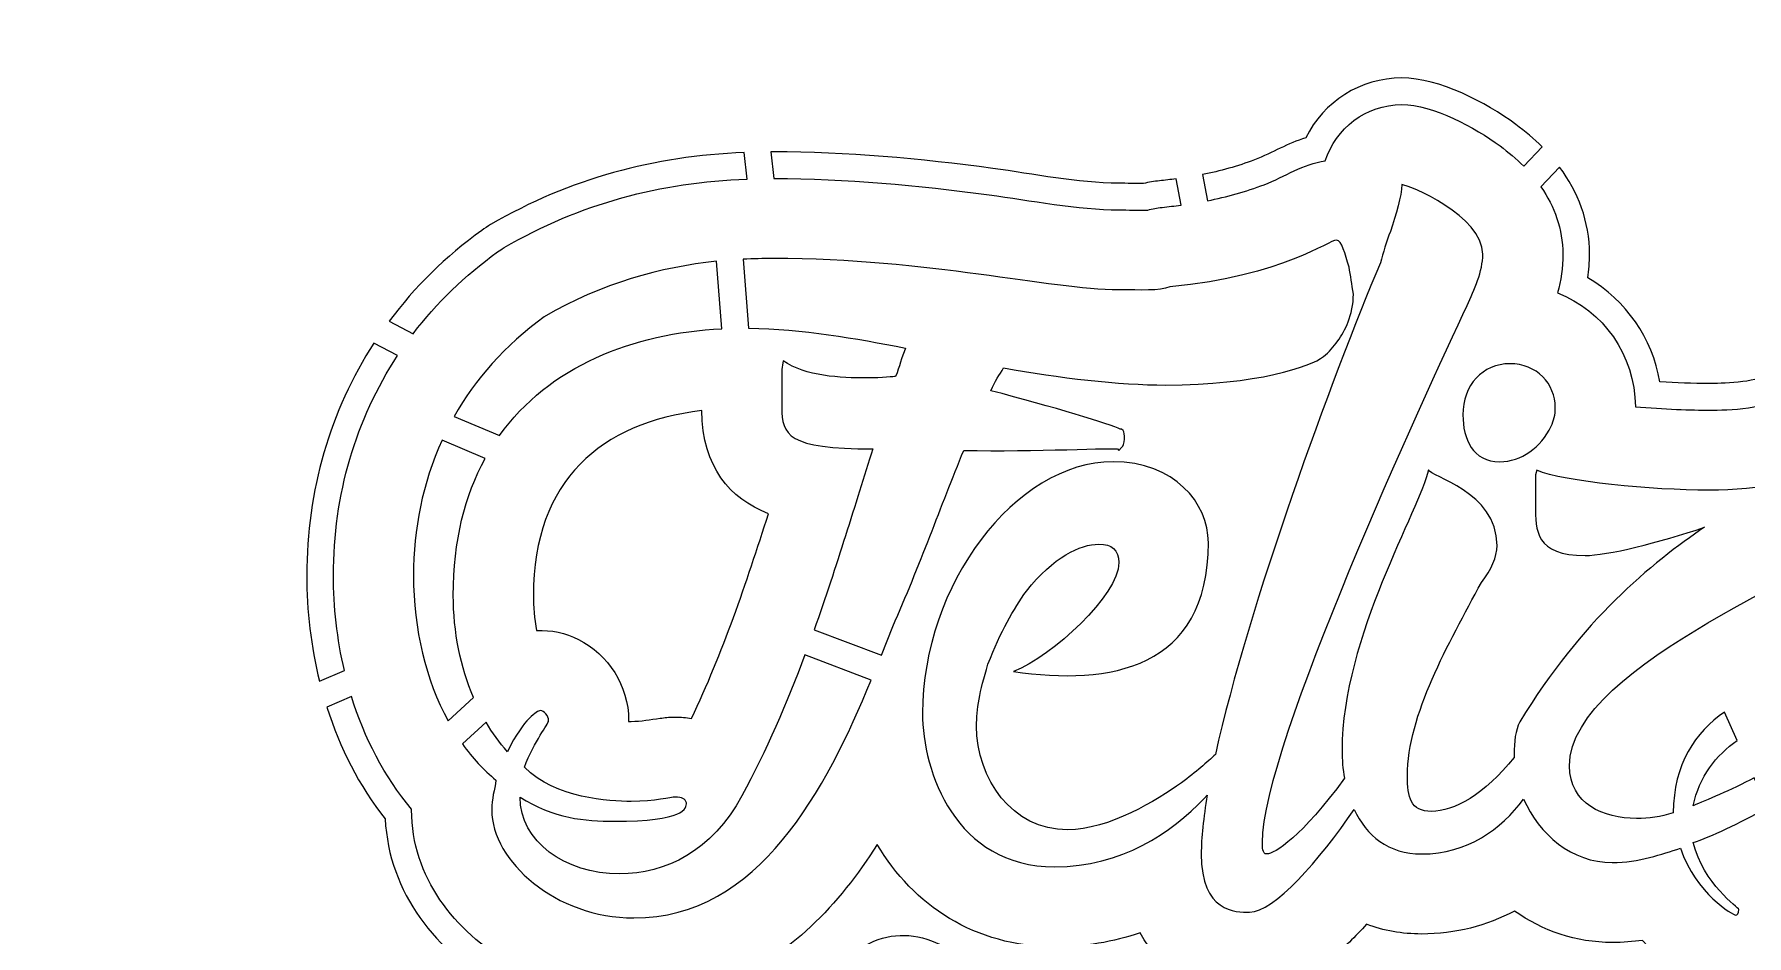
# Model space of a CAD drawing. Header units: millimetres. Extents: x -1983 to 1983, y -412 to 412.
# Drawn here: x 1390.9 to 1455, y -196.8 to -163 of the extents above; entities that cross this region are included whole.
import ezdxf

# ---------------------------------------------------------------- set-up
doc = ezdxf.new("R2010")
doc.units = ezdxf.units.MM
doc.header["$MEASUREMENT"] = 0
doc.layers.add('Camada 1', color=7, linetype='Continuous')

msp = doc.modelspace()

# ---------------------------------------------------------------- linework, layer by layer
at = {"layer": 'Camada 1', "color": 250, "lineweight": 20}
for points, knots in [([(1433.074, -108.0343), (1424.0816, -108.0343), (1416.7919, -115.226), (1416.7919, -124.0975), (1416.7919, -124.0975), (1416.7919, -125.5356), (1416.9846, -126.9291), (1417.3439, -128.2554), (1417.3439, -128.2554), (1410.0658, -130.6872), (1403.8304, -135.0171), (1398.0817, -141.4323), (1398.0817, -141.4323), (1394.6758, -145.233), (1391.9475, -149.5712), (1390.0643, -154.3727), (1390.0643, -154.3727), (1385.8129, -165.2129), (1387.9334, -174.5885), (1386.3295, -187.1946), (1386.3295, -187.1946), (1384.533, -201.3146), (1377.3757, -216.6625), (1368.9545, -228.1347), (1368.9545, -228.1347), (1365.7811, -232.4579), (1362.1938, -236.4984), (1358.074, -240.2083), (1358.074, -240.2083), (1358.074, -240.2083), (1359.3561, -251.8446), (1359.3561, -251.8446), (1359.3561, -251.8446), (1359.3561, -251.8446), (1416.6638, -251.8446), (1416.6638, -251.8446), (1416.6638, -251.8446), (1416.6638, -260.786), (1424.0109, -268.0343), (1433.074, -268.0343), (1433.074, -268.0343), (1442.1371, -268.0343), (1449.4842, -260.786), (1449.4842, -251.8446), (1449.4842, -251.8446), (1449.4842, -251.8446), (1506.7919, -251.8446), (1506.7919, -251.8446), (1506.7919, -251.8446), (1506.7919, -251.8446), (1508.074, -240.2083), (1508.074, -240.2083), (1508.074, -240.2083), (1503.9542, -236.4984), (1500.3669, -232.4579), (1497.1935, -228.1347), (1497.1935, -228.1347), (1488.7723, -216.6625), (1481.615, -201.3146), (1479.8185, -187.1946), (1479.8185, -187.1946), (1478.2146, -174.5885), (1480.3351, -165.2129), (1476.0837, -154.3727), (1476.0837, -154.3727), (1474.2005, -149.5712), (1471.4722, -145.233), (1468.0663, -141.4323), (1468.0663, -141.4323), (1462.3176, -135.0171), (1456.0822, -130.6872), (1448.8041, -128.2554), (1448.8041, -128.2554), (1449.1634, -126.9291), (1449.3561, -125.5356), (1449.3561, -124.0975), (1449.3561, -124.0975), (1449.3561, -115.226), (1442.0664, -108.0343), (1433.074, -108.0343)], [0, 0, 0, 0, 0.047619, 0.047619, 0.047619, 0.047619, 0.0952381, 0.0952381, 0.0952381, 0.0952381, 0.1428571, 0.1428571, 0.1428571, 0.1428571, 0.1904762, 0.1904762, 0.1904762, 0.1904762, 0.2380952, 0.2380952, 0.2380952, 0.2380952, 0.2857143, 0.2857143, 0.2857143, 0.2857143, 0.3333333, 0.3333333, 0.3333333, 0.3333333, 0.3809524, 0.3809524, 0.3809524, 0.3809524, 0.4285714, 0.4285714, 0.4285714, 0.4285714, 0.4761905, 0.4761905, 0.4761905, 0.4761905, 0.5238095, 0.5238095, 0.5238095, 0.5238095, 0.5714286, 0.5714286, 0.5714286, 0.5714286, 0.6190476, 0.6190476, 0.6190476, 0.6190476, 0.6666667, 0.6666667, 0.6666667, 0.6666667, 0.7142857, 0.7142857, 0.7142857, 0.7142857, 0.7619048, 0.7619048, 0.7619048, 0.7619048, 0.8095238, 0.8095238, 0.8095238, 0.8095238, 0.8571429, 0.8571429, 0.8571429, 0.8571429, 0.9047619, 0.9047619, 0.9047619, 0.9047619, 1, 1, 1, 1]), ([(1438.5181, -166.8726), (1439.1804, -165.518), (1440.5684, -164.6258), (1442.1128, -164.6258), (1442.1128, -164.6258), (1443.5297, -164.6258), (1445.2631, -165.5404), (1446.388, -166.3676), (1446.388, -166.3676), (1446.7394, -166.6261), (1447.0701, -166.908), (1447.372, -167.2121), (1447.372, -167.2121), (1447.372, -167.2121), (1446.6842, -167.9382), (1446.6842, -167.9382), (1446.6842, -167.9382), (1446.4118, -167.6614), (1446.1122, -167.4062), (1445.7955, -167.1732), (1445.7955, -167.1732), (1444.866, -166.4897), (1443.2918, -165.6258), (1442.1128, -165.6258), (1442.1128, -165.6258), (1440.7711, -165.6258), (1439.6302, -166.5144), (1439.2487, -167.7332), (1439.2487, -167.7332), (1438.408, -167.8537), (1437.7525, -168.317), (1436.9552, -168.6274), (1436.9552, -168.6274), (1436.2749, -168.8922), (1435.5567, -169.0872), (1434.8294, -169.23), (1434.8294, -169.23), (1434.8294, -169.23), (1434.6424, -168.2482), (1434.6424, -168.2482), (1434.6424, -168.2482), (1435.3095, -168.117), (1435.9677, -167.9387), (1436.5924, -167.6955), (1436.5924, -167.6955), (1437.2981, -167.4208), (1437.8339, -167.0762), (1438.5181, -166.8726)], [0, 0, 0, 0, 0.0769231, 0.0769231, 0.0769231, 0.0769231, 0.1538462, 0.1538462, 0.1538462, 0.1538462, 0.2307692, 0.2307692, 0.2307692, 0.2307692, 0.3076923, 0.3076923, 0.3076923, 0.3076923, 0.3846154, 0.3846154, 0.3846154, 0.3846154, 0.4615385, 0.4615385, 0.4615385, 0.4615385, 0.5384615, 0.5384615, 0.5384615, 0.5384615, 0.6153846, 0.6153846, 0.6153846, 0.6153846, 0.6923077, 0.6923077, 0.6923077, 0.6923077, 0.7692308, 0.7692308, 0.7692308, 0.7692308, 0.8461538, 0.8461538, 0.8461538, 0.8461538, 1, 1, 1, 1]), ([(1417.4742, -167.4191), (1417.4742, -167.4191), (1417.5806, -168.4155), (1417.5806, -168.4155), (1417.5806, -168.4155), (1414.3355, -168.543), (1411.3432, -169.3195), (1408.4756, -170.9878), (1408.4756, -170.9878), (1408.3855, -171.0403), (1408.311, -171.0888), (1408.2265, -171.1498), (1408.2265, -171.1498), (1406.9982, -172.0379), (1405.9425, -173.0688), (1405.0698, -174.2133), (1405.0698, -174.2133), (1405.0698, -174.2133), (1404.1731, -173.742), (1404.1731, -173.742), (1404.1731, -173.742), (1405.124, -172.4662), (1406.2843, -171.3201), (1407.6406, -170.3394), (1407.6406, -170.3394), (1407.7481, -170.2617), (1407.858, -170.1902), (1407.9727, -170.1234), (1407.9727, -170.1234), (1410.958, -168.3866), (1414.0906, -167.5617), (1417.4742, -167.4191)], [0, 0, 0, 0, 0.1111111, 0.1111111, 0.1111111, 0.1111111, 0.2222222, 0.2222222, 0.2222222, 0.2222222, 0.3333333, 0.3333333, 0.3333333, 0.3333333, 0.4444444, 0.4444444, 0.4444444, 0.4444444, 0.5555556, 0.5555556, 0.5555556, 0.5555556, 0.6666667, 0.6666667, 0.6666667, 0.6666667, 0.7777778, 0.7777778, 0.7777778, 0.7777778, 1, 1, 1, 1]), ([(1426.7884, -168.0182), (1428.3168, -168.2239), (1429.972, -168.5686), (1431.5099, -168.5686), (1431.5099, -168.5686), (1431.8146, -168.5686), (1432.1343, -168.5963), (1432.4396, -168.5849), (1432.4396, -168.5849), (1432.6336, -168.5353), (1432.8295, -168.5019), (1433.03, -168.4819), (1433.03, -168.4819), (1433.2375, -168.4611), (1433.4461, -168.4372), (1433.6551, -168.4094), (1433.6551, -168.4094), (1433.6551, -168.4094), (1433.8424, -169.393), (1433.8424, -169.393), (1433.8424, -169.393), (1433.6039, -169.4255), (1433.3661, -169.4532), (1433.1295, -169.4769), (1433.1295, -169.4769), (1432.9397, -169.4959), (1432.7708, -169.5277), (1432.599, -169.5779), (1432.599, -169.5779), (1432.2639, -169.6002), (1431.8373, -169.5686), (1431.5099, -169.5686), (1431.5099, -169.5686), (1430.0051, -169.5686), (1428.1618, -169.212), (1426.6551, -169.0093), (1426.6551, -169.0093), (1423.9637, -168.6472), (1421.3036, -168.3977), (1418.5844, -168.3964), (1418.5844, -168.3964), (1418.5844, -168.3964), (1418.4776, -167.3967), (1418.4776, -167.3967), (1418.4776, -167.3967), (1418.4776, -167.3967), (1418.5626, -167.3964), (1418.5626, -167.3964), (1418.5626, -167.3964), (1421.3198, -167.3964), (1424.0582, -167.6509), (1426.7884, -168.0182)], [0, 0, 0, 0, 0.0714286, 0.0714286, 0.0714286, 0.0714286, 0.1428571, 0.1428571, 0.1428571, 0.1428571, 0.2142857, 0.2142857, 0.2142857, 0.2142857, 0.2857143, 0.2857143, 0.2857143, 0.2857143, 0.3571429, 0.3571429, 0.3571429, 0.3571429, 0.4285714, 0.4285714, 0.4285714, 0.4285714, 0.5, 0.5, 0.5, 0.5, 0.5714286, 0.5714286, 0.5714286, 0.5714286, 0.6428571, 0.6428571, 0.6428571, 0.6428571, 0.7142857, 0.7142857, 0.7142857, 0.7142857, 0.7857143, 0.7857143, 0.7857143, 0.7857143, 0.8571429, 0.8571429, 0.8571429, 0.8571429, 1, 1, 1, 1]), ([(1453.6215, -176.0812), (1454.0234, -176.0812), (1455.4488, -176.0482), (1455.7481, -175.761), (1455.7481, -175.761), (1456.8108, -174.6982), (1458.297, -174.3254), (1459.7355, -174.7609), (1459.7355, -174.7609), (1459.7355, -174.7609), (1459.7535, -174.7665), (1459.7535, -174.7665), (1459.7535, -174.7665), (1459.7535, -174.7665), (1459.404, -175.7057), (1459.404, -175.7057), (1459.404, -175.7057), (1458.3309, -175.3963), (1457.2477, -175.6755), (1456.4552, -176.4681), (1456.4552, -176.4681), (1455.8752, -177.0481), (1454.3735, -177.0812), (1453.6215, -177.0812), (1453.6215, -177.0812), (1452.9999, -177.0812), (1451.9214, -177.0428), (1450.867, -176.9559), (1450.867, -176.9559), (1450.853, -174.9878), (1449.6558, -173.3586), (1447.9525, -172.6794), (1447.9525, -172.6794), (1448.0758, -172.2187), (1448.1498, -171.7431), (1448.1498, -171.2365), (1448.1498, -171.2365), (1448.1498, -170.2854), (1447.8353, -169.4415), (1447.329, -168.7116), (1447.329, -168.7116), (1447.329, -168.7116), (1448.0289, -167.9728), (1448.0289, -167.9728), (1448.0289, -167.9728), (1448.7214, -168.9044), (1449.1498, -169.9991), (1449.1498, -171.2365), (1449.1498, -171.2365), (1449.1498, -171.5349), (1449.1279, -171.83), (1449.0862, -172.1225), (1449.0862, -172.1225), (1450.5223, -172.9601), (1451.5049, -174.3809), (1451.7851, -176.02), (1451.7851, -176.02), (1452.3975, -176.058), (1453.0154, -176.0812), (1453.6215, -176.0812)], [0, 0, 0, 0, 0.0625, 0.0625, 0.0625, 0.0625, 0.125, 0.125, 0.125, 0.125, 0.1875, 0.1875, 0.1875, 0.1875, 0.25, 0.25, 0.25, 0.25, 0.3125, 0.3125, 0.3125, 0.3125, 0.375, 0.375, 0.375, 0.375, 0.4375, 0.4375, 0.4375, 0.4375, 0.5, 0.5, 0.5, 0.5, 0.5625, 0.5625, 0.5625, 0.5625, 0.625, 0.625, 0.625, 0.625, 0.6875, 0.6875, 0.6875, 0.6875, 0.75, 0.75, 0.75, 0.75, 0.8125, 0.8125, 0.8125, 0.8125, 0.875, 0.875, 0.875, 0.875, 1, 1, 1, 1]), ([(1442.1128, -168.6258), (1442.3792, -168.6258), (1445.1498, -169.7979), (1445.1498, -171.2365), (1445.1498, -171.2365), (1445.1498, -171.8759), (1444.8301, -172.5686), (1444.5637, -173.1547), (1444.5637, -173.1547), (1443.0186, -176.4581), (1436.8912, -189.6718), (1436.8912, -193.2949), (1436.8912, -193.2949), (1436.8912, -193.4548), (1436.8912, -193.7212), (1437.0511, -193.7212), (1437.0511, -193.7212), (1437.3516, -193.7212), (1438.379, -193.0634), (1439.9654, -190.8842), (1439.9654, -190.8842), (1439.9046, -190.5424), (1439.8749, -190.1879), (1439.8749, -189.8316), (1439.8749, -189.8316), (1439.8749, -185.6), (1442.8157, -180.7382), (1443.1189, -179.3126), (1443.1189, -179.3126), (1443.1631, -179.5862), (1445.6826, -180.107), (1445.6826, -182.1592), (1445.6826, -182.1592), (1445.6826, -182.5854), (1445.4695, -183.0649), (1445.0965, -183.5445), (1445.0965, -183.5445), (1443.871, -185.8356), (1442.3259, -188.4996), (1442.3259, -190.7907), (1442.3259, -190.7907), (1442.3259, -191.5899), (1442.4324, -192.1227), (1443.2316, -192.1227), (1443.2316, -192.1227), (1444.0549, -192.1227), (1445.2148, -191.4974), (1446.3237, -190.1016), (1446.3237, -190.1016), (1446.3237, -190.1016), (1446.322, -189.9915), (1446.322, -189.9915), (1446.322, -189.9915), (1446.322, -189.512), (1446.3753, -189.0857), (1446.5351, -188.766), (1446.5351, -188.766), (1448.8262, -184.9831), (1451.4902, -182.7985), (1453.4616, -181.4665), (1453.4616, -181.4665), (1451.7567, -182.0526), (1449.7852, -182.5321), (1448.986, -182.5321), (1448.986, -182.5321), (1447.1212, -182.5321), (1447.1212, -181.5731), (1447.1212, -180.6673), (1447.1212, -180.6673), (1447.1212, -180.6673), (1447.1212, -179.7082), (1447.1212, -179.7082), (1447.1212, -179.7082), (1447.1212, -179.5484), (1447.1212, -179.4418), (1447.1745, -179.3353), (1447.1745, -179.3353), (1448.1868, -179.7615), (1451.4902, -180.0812), (1453.6215, -180.0812), (1453.6215, -180.0812), (1455.5396, -180.0812), (1457.3512, -179.8148), (1458.5766, -178.5893), (1458.5766, -178.5893), (1458.6299, -178.8557), (1458.7365, -179.1754), (1458.843, -179.4418), (1458.843, -179.4418), (1459.0029, -179.9214), (1459.1627, -180.4542), (1459.1627, -181.0403), (1459.1627, -181.0403), (1459.1627, -181.3599), (1459.1094, -181.5731), (1459.0562, -181.7329), (1459.0562, -181.7329), (1458.6832, -182.9051), (1448.3999, -186.5282), (1448.3999, -190.4177), (1448.3999, -190.4177), (1448.3999, -191.8563), (1449.6787, -192.3891), (1450.9042, -192.3891), (1450.9042, -192.3891), (1451.3837, -192.3891), (1451.8099, -192.3359), (1452.2895, -192.176), (1452.2895, -192.176), (1452.2895, -190.3429), (1453.1299, -189.1491), (1454.2025, -188.3989), (1454.2025, -188.3989), (1454.2025, -188.3989), (1454.6876, -189.4638), (1454.6876, -189.4638), (1454.6876, -189.4638), (1453.8944, -190.0106), (1453.2566, -190.8308), (1453.0354, -191.9096), (1453.0354, -191.9096), (1453.5019, -191.7132), (1454.4439, -191.3356), (1455.3238, -190.8604), (1455.3238, -190.8604), (1455.3238, -190.8604), (1455.8271, -191.9655), (1455.8271, -191.9655), (1455.8271, -191.9655), (1454.7577, -192.5869), (1453.689, -193.0702), (1453.0354, -193.2949), (1453.0354, -193.2949), (1453.4084, -194.8401), (1454.7404, -195.7458), (1454.7404, -195.7991), (1454.7404, -195.7991), (1454.7404, -195.959), (1454.6871, -196.0122), (1454.6338, -196.0122), (1454.6338, -196.0122), (1454.5273, -196.0122), (1453.142, -195.213), (1452.5559, -193.508), (1452.5559, -193.508), (1451.8632, -193.7212), (1451.0107, -194.0408), (1449.9984, -194.0408), (1449.9984, -194.0408), (1448.4787, -194.0408), (1447.2572, -192.9842), (1446.6812, -191.6632), (1446.6812, -191.6632), (1445.8247, -192.7918), (1444.5942, -193.7212), (1442.8587, -193.7212), (1442.8587, -193.7212), (1441.6118, -193.7212), (1440.7871, -193.0304), (1440.3268, -192.052), (1440.3268, -192.052), (1439.05, -193.9432), (1437.3183, -195.9057), (1436.4117, -195.9057), (1436.4117, -195.9057), (1435.8789, -195.9057), (1434.6001, -195.9057), (1434.6001, -193.7212), (1434.6001, -193.7212), (1434.6001, -193.1154), (1434.6816, -192.3664), (1434.8275, -191.5114), (1434.8275, -191.5114), (1434.8275, -191.5114), (1434.7067, -191.6432), (1434.7067, -191.6432), (1434.7067, -191.6432), (1433.4812, -192.9219), (1431.6164, -194.2007), (1429.1122, -194.2007), (1429.1122, -194.2007), (1425.3825, -194.2007), (1424.157, -190.6309), (1424.157, -188.4463), (1424.157, -188.4463), (1424.157, -183.651), (1427.6203, -179.0156), (1431.2967, -179.0156), (1431.2967, -179.0156), (1433.5878, -179.0156), (1434.8665, -180.5607), (1434.8665, -182.0526), (1434.8665, -182.0526), (1434.8665, -186.8006), (1431.1745, -187.4083), (1427.5649, -186.8772), (1427.5649, -186.8772), (1429.0387, -186.3053), (1431.5098, -184.0127), (1431.5098, -182.7985), (1431.5098, -182.7985), (1431.5098, -182.319), (1431.2434, -182.1059), (1430.7639, -182.1059), (1430.7639, -182.1059), (1430.0712, -182.1059), (1429.0589, -182.5854), (1428.0465, -183.8642), (1428.0465, -183.8642), (1427.567, -184.5568), (1427.0875, -185.356), (1426.608, -186.6081), (1426.608, -186.6081), (1426.2883, -187.6471), (1426.1817, -188.2865), (1426.1817, -188.9259), (1426.1817, -188.9259), (1426.1817, -190.8973), (1427.5137, -192.8154), (1429.5917, -192.8154), (1429.5917, -192.8154), (1431.1369, -192.8154), (1432.9484, -191.6965), (1433.8542, -191.0571), (1433.8542, -191.0571), (1434.4102, -190.6401), (1434.8208, -190.2849), (1435.1293, -189.9874), (1435.1293, -189.9874), (1436.3713, -184.3789), (1439.5057, -175.8447), (1441.3136, -171.5562), (1441.3136, -171.5562), (1441.4201, -171.1833), (1441.5267, -170.757), (1441.6865, -170.384), (1441.6865, -170.384), (1441.8997, -169.7447), (1442.1128, -169.052), (1442.1128, -168.6258)], [0, 0, 0, 0, 0.0163934, 0.0163934, 0.0163934, 0.0163934, 0.0327869, 0.0327869, 0.0327869, 0.0327869, 0.0491803, 0.0491803, 0.0491803, 0.0491803, 0.0655738, 0.0655738, 0.0655738, 0.0655738, 0.0819672, 0.0819672, 0.0819672, 0.0819672, 0.0983607, 0.0983607, 0.0983607, 0.0983607, 0.1147541, 0.1147541, 0.1147541, 0.1147541, 0.1311475, 0.1311475, 0.1311475, 0.1311475, 0.147541, 0.147541, 0.147541, 0.147541, 0.1639344, 0.1639344, 0.1639344, 0.1639344, 0.1803279, 0.1803279, 0.1803279, 0.1803279, 0.1967213, 0.1967213, 0.1967213, 0.1967213, 0.2131148, 0.2131148, 0.2131148, 0.2131148, 0.2295082, 0.2295082, 0.2295082, 0.2295082, 0.2459016, 0.2459016, 0.2459016, 0.2459016, 0.2622951, 0.2622951, 0.2622951, 0.2622951, 0.2786885, 0.2786885, 0.2786885, 0.2786885, 0.295082, 0.295082, 0.295082, 0.295082, 0.3114754, 0.3114754, 0.3114754, 0.3114754, 0.3278689, 0.3278689, 0.3278689, 0.3278689, 0.3442623, 0.3442623, 0.3442623, 0.3442623, 0.3606557, 0.3606557, 0.3606557, 0.3606557, 0.3770492, 0.3770492, 0.3770492, 0.3770492, 0.3934426, 0.3934426, 0.3934426, 0.3934426, 0.4098361, 0.4098361, 0.4098361, 0.4098361, 0.4262295, 0.4262295, 0.4262295, 0.4262295, 0.442623, 0.442623, 0.442623, 0.442623, 0.4590164, 0.4590164, 0.4590164, 0.4590164, 0.4754098, 0.4754098, 0.4754098, 0.4754098, 0.4918033, 0.4918033, 0.4918033, 0.4918033, 0.5081967, 0.5081967, 0.5081967, 0.5081967, 0.5245902, 0.5245902, 0.5245902, 0.5245902, 0.5409836, 0.5409836, 0.5409836, 0.5409836, 0.557377, 0.557377, 0.557377, 0.557377, 0.5737705, 0.5737705, 0.5737705, 0.5737705, 0.5901639, 0.5901639, 0.5901639, 0.5901639, 0.6065574, 0.6065574, 0.6065574, 0.6065574, 0.6229508, 0.6229508, 0.6229508, 0.6229508, 0.6393443, 0.6393443, 0.6393443, 0.6393443, 0.6557377, 0.6557377, 0.6557377, 0.6557377, 0.6721311, 0.6721311, 0.6721311, 0.6721311, 0.6885246, 0.6885246, 0.6885246, 0.6885246, 0.704918, 0.704918, 0.704918, 0.704918, 0.7213115, 0.7213115, 0.7213115, 0.7213115, 0.7377049, 0.7377049, 0.7377049, 0.7377049, 0.7540984, 0.7540984, 0.7540984, 0.7540984, 0.7704918, 0.7704918, 0.7704918, 0.7704918, 0.7868852, 0.7868852, 0.7868852, 0.7868852, 0.8032787, 0.8032787, 0.8032787, 0.8032787, 0.8196721, 0.8196721, 0.8196721, 0.8196721, 0.8360656, 0.8360656, 0.8360656, 0.8360656, 0.852459, 0.852459, 0.852459, 0.852459, 0.8688525, 0.8688525, 0.8688525, 0.8688525, 0.8852459, 0.8852459, 0.8852459, 0.8852459, 0.9016393, 0.9016393, 0.9016393, 0.9016393, 0.9180328, 0.9180328, 0.9180328, 0.9180328, 0.9344262, 0.9344262, 0.9344262, 0.9344262, 0.9508197, 0.9508197, 0.9508197, 0.9508197, 0.9672131, 0.9672131, 0.9672131, 0.9672131, 1, 1, 1, 1]), ([(1417.4336, -171.4246), (1417.8118, -171.4052), (1418.1882, -171.3964), (1418.5626, -171.3964), (1418.5626, -171.3964), (1424.4235, -171.3964), (1428.8991, -172.5686), (1431.5099, -172.5686), (1431.5099, -172.5686), (1432.3624, -172.5686), (1433.0017, -172.6218), (1433.428, -172.462), (1433.428, -172.462), (1437.6905, -172.0358), (1439.3955, -170.7037), (1439.6619, -170.7037), (1439.6619, -170.7037), (1439.875, -170.7037), (1439.9816, -171.2365), (1440.1414, -171.7161), (1440.1414, -171.7161), (1440.1947, -172.0358), (1440.248, -172.3554), (1440.3012, -172.7284), (1440.3012, -172.7284), (1440.3012, -173.5276), (1439.9816, -174.1137), (1439.7151, -174.4867), (1439.7151, -174.4867), (1439.5553, -174.6998), (1439.3955, -174.9129), (1439.1823, -175.0728), (1439.1823, -175.0728), (1438.7028, -175.4457), (1436.6781, -176.1384), (1433.2681, -176.1384), (1433.2681, -176.1384), (1431.5099, -176.1384), (1429.2721, -175.872), (1427.1941, -175.499), (1427.1941, -175.499), (1427.0342, -175.7654), (1426.8744, -175.9786), (1426.7146, -176.3515), (1426.7146, -176.3515), (1429.0056, -176.9376), (1431.2435, -177.6303), (1431.5631, -177.7901), (1431.5631, -177.7901), (1431.5631, -177.7901), (1431.6164, -177.7901), (1431.6164, -177.7901), (1431.6164, -177.7901), (1431.6164, -177.7901), (1431.6697, -177.8434), (1431.6697, -177.8434), (1431.6697, -177.8434), (1431.723, -177.8967), (1431.723, -178.0032), (1431.723, -178.1631), (1431.723, -178.1631), (1431.723, -178.3229), (1431.6697, -178.4295), (1431.6164, -178.4828), (1431.6164, -178.4828), (1431.6164, -178.4828), (1431.5099, -178.5893), (1431.5099, -178.5893), (1431.5099, -178.5893), (1431.5099, -178.5893), (1431.4566, -178.536), (1431.4566, -178.536), (1431.4566, -178.536), (1431.4033, -178.4828), (1428.3663, -178.6426), (1425.7022, -178.5893), (1425.7022, -178.5893), (1424.8497, -180.6673), (1424.0505, -182.9051), (1423.0382, -185.1962), (1423.0382, -185.1962), (1423.0382, -185.1962), (1422.6125, -186.2714), (1422.6125, -186.2714), (1422.6125, -186.2714), (1422.6125, -186.2714), (1420.094, -185.3121), (1420.094, -185.3121), (1420.094, -185.3121), (1420.9462, -182.9242), (1421.6417, -180.5724), (1422.2922, -178.536), (1422.2922, -178.536), (1419.0954, -178.536), (1418.8822, -178.0032), (1418.8822, -176.9909), (1418.8822, -176.9909), (1418.8822, -176.9909), (1418.8822, -175.872), (1418.8822, -175.872), (1418.8822, -175.872), (1418.8822, -175.6589), (1418.8822, -175.4457), (1418.9355, -175.2326), (1418.9355, -175.2326), (1419.788, -175.8187), (1421.0668, -175.872), (1422.0791, -175.872), (1422.0791, -175.872), (1422.6652, -175.872), (1423.0914, -175.8187), (1423.1447, -175.8187), (1423.1447, -175.8187), (1423.3046, -175.4457), (1423.3579, -175.1261), (1423.5177, -174.7531), (1423.5177, -174.7531), (1421.6601, -174.3919), (1419.6525, -174.0307), (1417.6403, -174.0083), (1417.6403, -174.0083), (1417.6403, -174.0083), (1417.4336, -171.4246), (1417.4336, -171.4246)], [0, 0, 0, 0, 0.03125, 0.03125, 0.03125, 0.03125, 0.0625, 0.0625, 0.0625, 0.0625, 0.09375, 0.09375, 0.09375, 0.09375, 0.125, 0.125, 0.125, 0.125, 0.15625, 0.15625, 0.15625, 0.15625, 0.1875, 0.1875, 0.1875, 0.1875, 0.21875, 0.21875, 0.21875, 0.21875, 0.25, 0.25, 0.25, 0.25, 0.28125, 0.28125, 0.28125, 0.28125, 0.3125, 0.3125, 0.3125, 0.3125, 0.34375, 0.34375, 0.34375, 0.34375, 0.375, 0.375, 0.375, 0.375, 0.40625, 0.40625, 0.40625, 0.40625, 0.4375, 0.4375, 0.4375, 0.4375, 0.46875, 0.46875, 0.46875, 0.46875, 0.5, 0.5, 0.5, 0.5, 0.53125, 0.53125, 0.53125, 0.53125, 0.5625, 0.5625, 0.5625, 0.5625, 0.59375, 0.59375, 0.59375, 0.59375, 0.625, 0.625, 0.625, 0.625, 0.65625, 0.65625, 0.65625, 0.65625, 0.6875, 0.6875, 0.6875, 0.6875, 0.71875, 0.71875, 0.71875, 0.71875, 0.75, 0.75, 0.75, 0.75, 0.78125, 0.78125, 0.78125, 0.78125, 0.8125, 0.8125, 0.8125, 0.8125, 0.84375, 0.84375, 0.84375, 0.84375, 0.875, 0.875, 0.875, 0.875, 0.90625, 0.90625, 0.90625, 0.90625, 0.9375, 0.9375, 0.9375, 0.9375, 1, 1, 1, 1]), ([(1416.4365, -171.501), (1416.4365, -171.501), (1416.6386, -174.0275), (1416.6386, -174.0275), (1416.6386, -174.0275), (1413.2967, -174.1961), (1410.1574, -175.4318), (1408.3006, -178.0356), (1408.3006, -178.0356), (1408.3006, -178.0356), (1406.608, -177.3131), (1406.608, -177.3131), (1406.608, -177.3131), (1407.3943, -175.9257), (1408.5042, -174.6511), (1409.9843, -173.5809), (1409.9843, -173.5809), (1412.1721, -172.308), (1414.3302, -171.7182), (1416.4365, -171.501)], [0, 0, 0, 0, 0.1666667, 0.1666667, 0.1666667, 0.1666667, 0.3333333, 0.3333333, 0.3333333, 0.3333333, 0.5, 0.5, 0.5, 0.5, 0.6666667, 0.6666667, 0.6666667, 0.6666667, 1, 1, 1, 1]), ([(1403.5974, -174.5691), (1403.5974, -174.5691), (1404.4866, -175.0365), (1404.4866, -175.0365), (1404.4866, -175.0365), (1402.9128, -177.4311), (1402.0824, -180.2547), (1402.0824, -183.2781), (1402.0824, -183.2781), (1402.0824, -184.4512), (1402.2158, -185.6619), (1402.4938, -186.8429), (1402.4938, -186.8429), (1402.4938, -186.8429), (1401.5623, -187.2462), (1401.5623, -187.2462), (1401.5623, -187.2462), (1401.2387, -185.9383), (1401.0824, -184.5907), (1401.0824, -183.2781), (1401.0824, -183.2781), (1401.0824, -180.0901), (1401.9529, -177.1063), (1403.5974, -174.5691)], [0, 0, 0, 0, 0.1428571, 0.1428571, 0.1428571, 0.1428571, 0.2857143, 0.2857143, 0.2857143, 0.2857143, 0.4285714, 0.4285714, 0.4285714, 0.4285714, 0.5714286, 0.5714286, 0.5714286, 0.5714286, 0.7142857, 0.7142857, 0.7142857, 0.7142857, 1, 1, 1, 1]), ([(1446.1621, -175.3392), (1447.1745, -175.3392), (1447.8671, -176.0851), (1447.8671, -176.9909), (1447.8671, -176.9909), (1447.8671, -177.2573), (1447.8138, -177.4704), (1447.7073, -177.6836), (1447.7073, -177.6836), (1447.3343, -178.4828), (1446.5884, -179.0156), (1445.7891, -179.0156), (1445.7891, -179.0156), (1444.7768, -179.0156), (1444.4038, -178.1631), (1444.4038, -177.2573), (1444.4038, -177.2573), (1444.4038, -176.1384), (1445.1498, -175.3392), (1446.1621, -175.3392)], [0, 0, 0, 0, 0.1666667, 0.1666667, 0.1666667, 0.1666667, 0.3333333, 0.3333333, 0.3333333, 0.3333333, 0.5, 0.5, 0.5, 0.5, 0.6666667, 0.6666667, 0.6666667, 0.6666667, 1, 1, 1, 1]), ([(1409.5743, -184.024), (1409.5743, -179.7005), (1412.1301, -177.5435), (1415.883, -177.0961), (1415.883, -177.0961), (1415.9151, -179.2443), (1416.9327, -180.3803), (1418.3818, -180.9633), (1418.3818, -180.9633), (1417.5539, -183.5708), (1416.6714, -186.1782), (1415.4999, -188.6369), (1415.4999, -188.6369), (1415.3006, -188.6057), (1415.0955, -188.5899), (1414.8862, -188.5899), (1414.8862, -188.5899), (1414.8862, -188.5899), (1414.8329, -188.5899), (1414.8329, -188.5899), (1414.8329, -188.5899), (1414.6579, -188.5899), (1414.4862, -188.605), (1414.3193, -188.634), (1414.3193, -188.634), (1413.9642, -188.6814), (1413.6098, -188.7498), (1413.2344, -188.7498), (1413.2344, -188.7498), (1413.2344, -188.7498), (1413.144, -188.7486), (1413.144, -188.7486), (1413.144, -188.7486), (1413.144, -188.7486), (1413.1441, -188.7127), (1413.1441, -188.7127), (1413.1441, -188.7127), (1413.1441, -187.4159), (1412.3764, -186.2397), (1411.2623, -185.6815), (1411.2623, -185.6815), (1410.7816, -185.4336), (1410.237, -185.3162), (1409.6945, -185.3419), (1409.6945, -185.3419), (1409.6126, -184.8967), (1409.5743, -184.4491), (1409.5743, -184.024)], [0, 0, 0, 0, 0.0769231, 0.0769231, 0.0769231, 0.0769231, 0.1538462, 0.1538462, 0.1538462, 0.1538462, 0.2307692, 0.2307692, 0.2307692, 0.2307692, 0.3076923, 0.3076923, 0.3076923, 0.3076923, 0.3846154, 0.3846154, 0.3846154, 0.3846154, 0.4615385, 0.4615385, 0.4615385, 0.4615385, 0.5384615, 0.5384615, 0.5384615, 0.5384615, 0.6153846, 0.6153846, 0.6153846, 0.6153846, 0.6923077, 0.6923077, 0.6923077, 0.6923077, 0.7692308, 0.7692308, 0.7692308, 0.7692308, 0.8461538, 0.8461538, 0.8461538, 0.8461538, 1, 1, 1, 1]), ([(1406.5743, -184.024), (1406.5743, -185.3965), (1406.842, -186.7115), (1407.3316, -187.8547), (1407.3316, -187.8547), (1407.3316, -187.8547), (1406.3759, -188.7307), (1406.3759, -188.7307), (1406.3759, -188.7307), (1405.5493, -187.2067), (1405.0824, -185.2955), (1405.0824, -183.2781), (1405.0824, -183.2781), (1405.0824, -181.556), (1405.4174, -179.8215), (1406.1527, -178.2062), (1406.1527, -178.2062), (1406.1527, -178.2062), (1407.7636, -178.8937), (1407.7636, -178.8937), (1407.7636, -178.8937), (1407.0104, -180.2741), (1406.5743, -181.9728), (1406.5743, -184.024)], [0, 0, 0, 0, 0.1428571, 0.1428571, 0.1428571, 0.1428571, 0.2857143, 0.2857143, 0.2857143, 0.2857143, 0.4285714, 0.4285714, 0.4285714, 0.4285714, 0.5714286, 0.5714286, 0.5714286, 0.5714286, 0.7142857, 0.7142857, 0.7142857, 0.7142857, 1, 1, 1, 1]), ([(1419.7509, -186.2514), (1419.7509, -186.2514), (1422.2363, -187.1982), (1422.2363, -187.1982), (1422.2363, -187.1982), (1420.5411, -191.2948), (1418.0306, -196.1188), (1413.341, -196.1188), (1413.341, -196.1188), (1410.4105, -196.1188), (1408.0129, -193.9876), (1408.0129, -192.0694), (1408.0129, -192.0694), (1408.0129, -191.6432), (1408.1195, -191.3235), (1408.1727, -190.9505), (1408.1727, -190.9505), (1407.7067, -190.5751), (1407.2849, -190.1178), (1406.9131, -189.595), (1406.9131, -189.595), (1406.9131, -189.595), (1407.7999, -188.7821), (1407.7999, -188.7821), (1407.7999, -188.7821), (1408.036, -189.1823), (1408.3032, -189.5522), (1408.599, -189.8849), (1408.599, -189.8849), (1409.2496, -188.5837), (1409.714, -188.3687), (1409.8264, -188.3398), (1409.8264, -188.3398), (1409.9856, -188.3415), (1410.1441, -188.5535), (1410.1441, -188.7127), (1410.1441, -188.7127), (1410.1441, -188.8726), (1409.6113, -189.4587), (1409.2384, -190.471), (1409.2384, -190.471), (1410.4105, -191.6432), (1412.4352, -191.7498), (1413.2344, -191.7498), (1413.2344, -191.7498), (1414.1402, -191.7498), (1414.7263, -191.5899), (1414.8862, -191.5899), (1414.8862, -191.5899), (1415.1526, -191.5899), (1415.2591, -191.6432), (1415.3124, -191.803), (1415.3124, -191.803), (1415.3124, -192.0162), (1415.2591, -192.4957), (1412.5951, -192.4957), (1412.5951, -192.4957), (1411.5294, -192.4957), (1410.304, -192.3891), (1409.0785, -191.5899), (1409.0785, -191.5899), (1409.0785, -193.2416), (1410.7302, -194.4671), (1412.8082, -194.4671), (1412.8082, -194.4671), (1414.5132, -194.4671), (1416.2715, -193.6146), (1417.3904, -191.5366), (1417.3904, -191.5366), (1418.3061, -189.8543), (1419.077, -188.0529), (1419.7509, -186.2514)], [0, 0, 0, 0, 0.0526316, 0.0526316, 0.0526316, 0.0526316, 0.1052632, 0.1052632, 0.1052632, 0.1052632, 0.1578947, 0.1578947, 0.1578947, 0.1578947, 0.2105263, 0.2105263, 0.2105263, 0.2105263, 0.2631579, 0.2631579, 0.2631579, 0.2631579, 0.3157895, 0.3157895, 0.3157895, 0.3157895, 0.3684211, 0.3684211, 0.3684211, 0.3684211, 0.4210526, 0.4210526, 0.4210526, 0.4210526, 0.4736842, 0.4736842, 0.4736842, 0.4736842, 0.5263158, 0.5263158, 0.5263158, 0.5263158, 0.5789474, 0.5789474, 0.5789474, 0.5789474, 0.6315789, 0.6315789, 0.6315789, 0.6315789, 0.6842105, 0.6842105, 0.6842105, 0.6842105, 0.7368421, 0.7368421, 0.7368421, 0.7368421, 0.7894737, 0.7894737, 0.7894737, 0.7894737, 0.8421053, 0.8421053, 0.8421053, 0.8421053, 0.8947368, 0.8947368, 0.8947368, 0.8947368, 1, 1, 1, 1]), ([(1405.0129, -192.0694), (1405.0129, -194.5841), (1406.6093, -196.6121), (1408.7195, -197.8363), (1408.7195, -197.8363), (1408.7195, -197.8363), (1408.2753, -198.7343), (1408.2753, -198.7343), (1408.2753, -198.7343), (1405.9411, -197.3991), (1404.156, -195.1756), (1404.0211, -192.4068), (1404.0211, -192.4068), (1403.0413, -191.1754), (1402.3193, -189.7374), (1401.8361, -188.2173), (1401.8361, -188.2173), (1401.8361, -188.2173), (1402.7589, -187.8177), (1402.7589, -187.8177), (1402.7589, -187.8177), (1403.238, -189.3638), (1403.9801, -190.8241), (1405.013, -192.0388), (1405.013, -192.0388), (1405.013, -192.0388), (1405.0129, -192.0694), (1405.0129, -192.0694)], [0, 0, 0, 0, 0.125, 0.125, 0.125, 0.125, 0.25, 0.25, 0.25, 0.25, 0.375, 0.375, 0.375, 0.375, 0.5, 0.5, 0.5, 0.5, 0.625, 0.625, 0.625, 0.625, 0.75, 0.75, 0.75, 0.75, 1, 1, 1, 1]), ([(1422.46, -193.3644), (1423.8006, -195.6356), (1426.1143, -197.2007), (1429.1122, -197.2007), (1429.1122, -197.2007), (1430.2303, -197.2007), (1431.2999, -197.0197), (1432.3084, -196.6826), (1432.3084, -196.6826), (1433.0848, -198.0545), (1434.4817, -198.9057), (1436.4117, -198.9057), (1436.4117, -198.9057), (1437.016, -198.9057), (1437.6067, -198.7417), (1438.1747, -198.4644), (1438.1747, -198.4644), (1437.835, -198.8373), (1437.5876, -199.2957), (1437.4695, -199.8028), (1437.4695, -199.8028), (1437.3015, -200.343), (1437.0919, -200.9313), (1436.8642, -201.5227), (1436.8642, -201.5227), (1436.1683, -200.9881), (1435.26, -200.6961), (1434.336, -200.6961), (1434.336, -200.6961), (1433.8069, -200.6961), (1433.3535, -200.8126), (1432.89, -201.0676), (1432.89, -201.0676), (1431.6238, -201.7642), (1430.603, -202.7771), (1430.1671, -204.0831), (1430.1671, -204.0831), (1429.9267, -204.0612), (1429.672, -204.0501), (1429.3983, -204.0501), (1429.3983, -204.0501), (1429.1569, -204.0501), (1428.918, -204.0608), (1428.6819, -204.0817), (1428.6819, -204.0817), (1429.1751, -202.7658), (1429.2745, -201.3593), (1428.6046, -200.0934), (1428.6046, -200.0934), (1428.0683, -198.8976), (1427.1279, -198.3047), (1426.0188, -197.6577), (1426.0188, -197.6577), (1425.9069, -197.5925), (1425.8082, -197.5427), (1425.6892, -197.4917), (1425.6892, -197.4917), (1425.2861, -197.3189), (1424.9017, -197.1289), (1424.4889, -196.9742), (1424.4889, -196.9742), (1423.5932, -196.6383), (1422.6811, -196.7261), (1421.8659, -197.2267), (1421.8659, -197.2267), (1421.0507, -197.7273), (1420.5598, -198.501), (1420.4541, -199.4517), (1420.4541, -199.4517), (1420.4232, -199.7298), (1420.2933, -200.1236), (1420.2066, -200.4027), (1420.2066, -200.4027), (1420.2066, -200.4027), (1420.05, -200.8725), (1420.05, -200.8725), (1420.05, -200.8725), (1419.531, -200.248), (1418.8216, -199.7546), (1418.1189, -199.3137), (1418.1189, -199.3137), (1417.7135, -199.0593), (1417.2401, -198.7571), (1416.7442, -198.5061), (1416.7442, -198.5061), (1419.1851, -197.5672), (1421.0126, -195.6402), (1422.46, -193.3644)], [0, 0, 0, 0, 0.0434783, 0.0434783, 0.0434783, 0.0434783, 0.0869565, 0.0869565, 0.0869565, 0.0869565, 0.1304348, 0.1304348, 0.1304348, 0.1304348, 0.173913, 0.173913, 0.173913, 0.173913, 0.2173913, 0.2173913, 0.2173913, 0.2173913, 0.2608696, 0.2608696, 0.2608696, 0.2608696, 0.3043478, 0.3043478, 0.3043478, 0.3043478, 0.3478261, 0.3478261, 0.3478261, 0.3478261, 0.3913043, 0.3913043, 0.3913043, 0.3913043, 0.4347826, 0.4347826, 0.4347826, 0.4347826, 0.4782609, 0.4782609, 0.4782609, 0.4782609, 0.5217391, 0.5217391, 0.5217391, 0.5217391, 0.5652174, 0.5652174, 0.5652174, 0.5652174, 0.6086957, 0.6086957, 0.6086957, 0.6086957, 0.6521739, 0.6521739, 0.6521739, 0.6521739, 0.6956522, 0.6956522, 0.6956522, 0.6956522, 0.7391304, 0.7391304, 0.7391304, 0.7391304, 0.7826087, 0.7826087, 0.7826087, 0.7826087, 0.826087, 0.826087, 0.826087, 0.826087, 0.8695652, 0.8695652, 0.8695652, 0.8695652, 0.9130435, 0.9130435, 0.9130435, 0.9130435, 1, 1, 1, 1]), ([(1442.8587, -196.7212), (1444.1328, -196.7212), (1445.3002, -196.4146), (1446.3392, -195.8593), (1446.3392, -195.8593), (1447.386, -196.6028), (1448.6402, -197.0408), (1449.9984, -197.0408), (1449.9984, -197.0408), (1450.4048, -197.0408), (1450.7789, -197.0109), (1451.1385, -196.9584), (1451.1385, -196.9584), (1452.0719, -198.0963), (1453.3166, -199.0122), (1454.6338, -199.0122), (1454.6338, -199.0122), (1454.7607, -199.0122), (1454.8853, -199.0048), (1455.007, -198.9906), (1455.007, -198.9906), (1455.007, -198.9906), (1454.9315, -199.2535), (1454.9315, -199.2535), (1454.9315, -199.2535), (1454.6027, -200.0375), (1454.2825, -200.8291), (1453.9706, -201.6258), (1453.9706, -201.6258), (1453.9706, -201.6258), (1453.6855, -201.4978), (1453.6855, -201.4978), (1453.6855, -201.4978), (1453.5512, -201.4403), (1453.4334, -201.3992), (1453.2925, -201.3607), (1453.2925, -201.3607), (1451.7753, -200.9471), (1449.8713, -200.8359), (1448.311, -200.8359), (1448.311, -200.8359), (1447.371, -200.8359), (1446.429, -200.877), (1445.4892, -200.9524), (1445.4892, -200.9524), (1445.1571, -200.2766), (1444.6682, -199.6736), (1444.0923, -199.1605), (1444.0923, -199.1605), (1443.1335, -198.3063), (1441.7055, -197.4819), (1440.3918, -197.4819), (1440.3918, -197.4819), (1440.0678, -197.4819), (1439.7555, -197.5337), (1439.4627, -197.6295), (1439.4627, -197.6295), (1439.9335, -197.2513), (1440.3805, -196.8146), (1440.7973, -196.3556), (1440.7973, -196.3556), (1441.4318, -196.5943), (1442.124, -196.7212), (1442.8587, -196.7212)], [0, 0, 0, 0, 0.0588235, 0.0588235, 0.0588235, 0.0588235, 0.1176471, 0.1176471, 0.1176471, 0.1176471, 0.1764706, 0.1764706, 0.1764706, 0.1764706, 0.2352941, 0.2352941, 0.2352941, 0.2352941, 0.2941176, 0.2941176, 0.2941176, 0.2941176, 0.3529412, 0.3529412, 0.3529412, 0.3529412, 0.4117647, 0.4117647, 0.4117647, 0.4117647, 0.4705882, 0.4705882, 0.4705882, 0.4705882, 0.5294118, 0.5294118, 0.5294118, 0.5294118, 0.5882353, 0.5882353, 0.5882353, 0.5882353, 0.6470588, 0.6470588, 0.6470588, 0.6470588, 0.7058824, 0.7058824, 0.7058824, 0.7058824, 0.7647059, 0.7647059, 0.7647059, 0.7647059, 0.8235294, 0.8235294, 0.8235294, 0.8235294, 0.8823529, 0.8823529, 0.8823529, 0.8823529, 1, 1, 1, 1])]:
    msp.add_open_spline(points, degree=3, knots=knots, dxfattribs=at)

doc.saveas('drawing.dxf')
